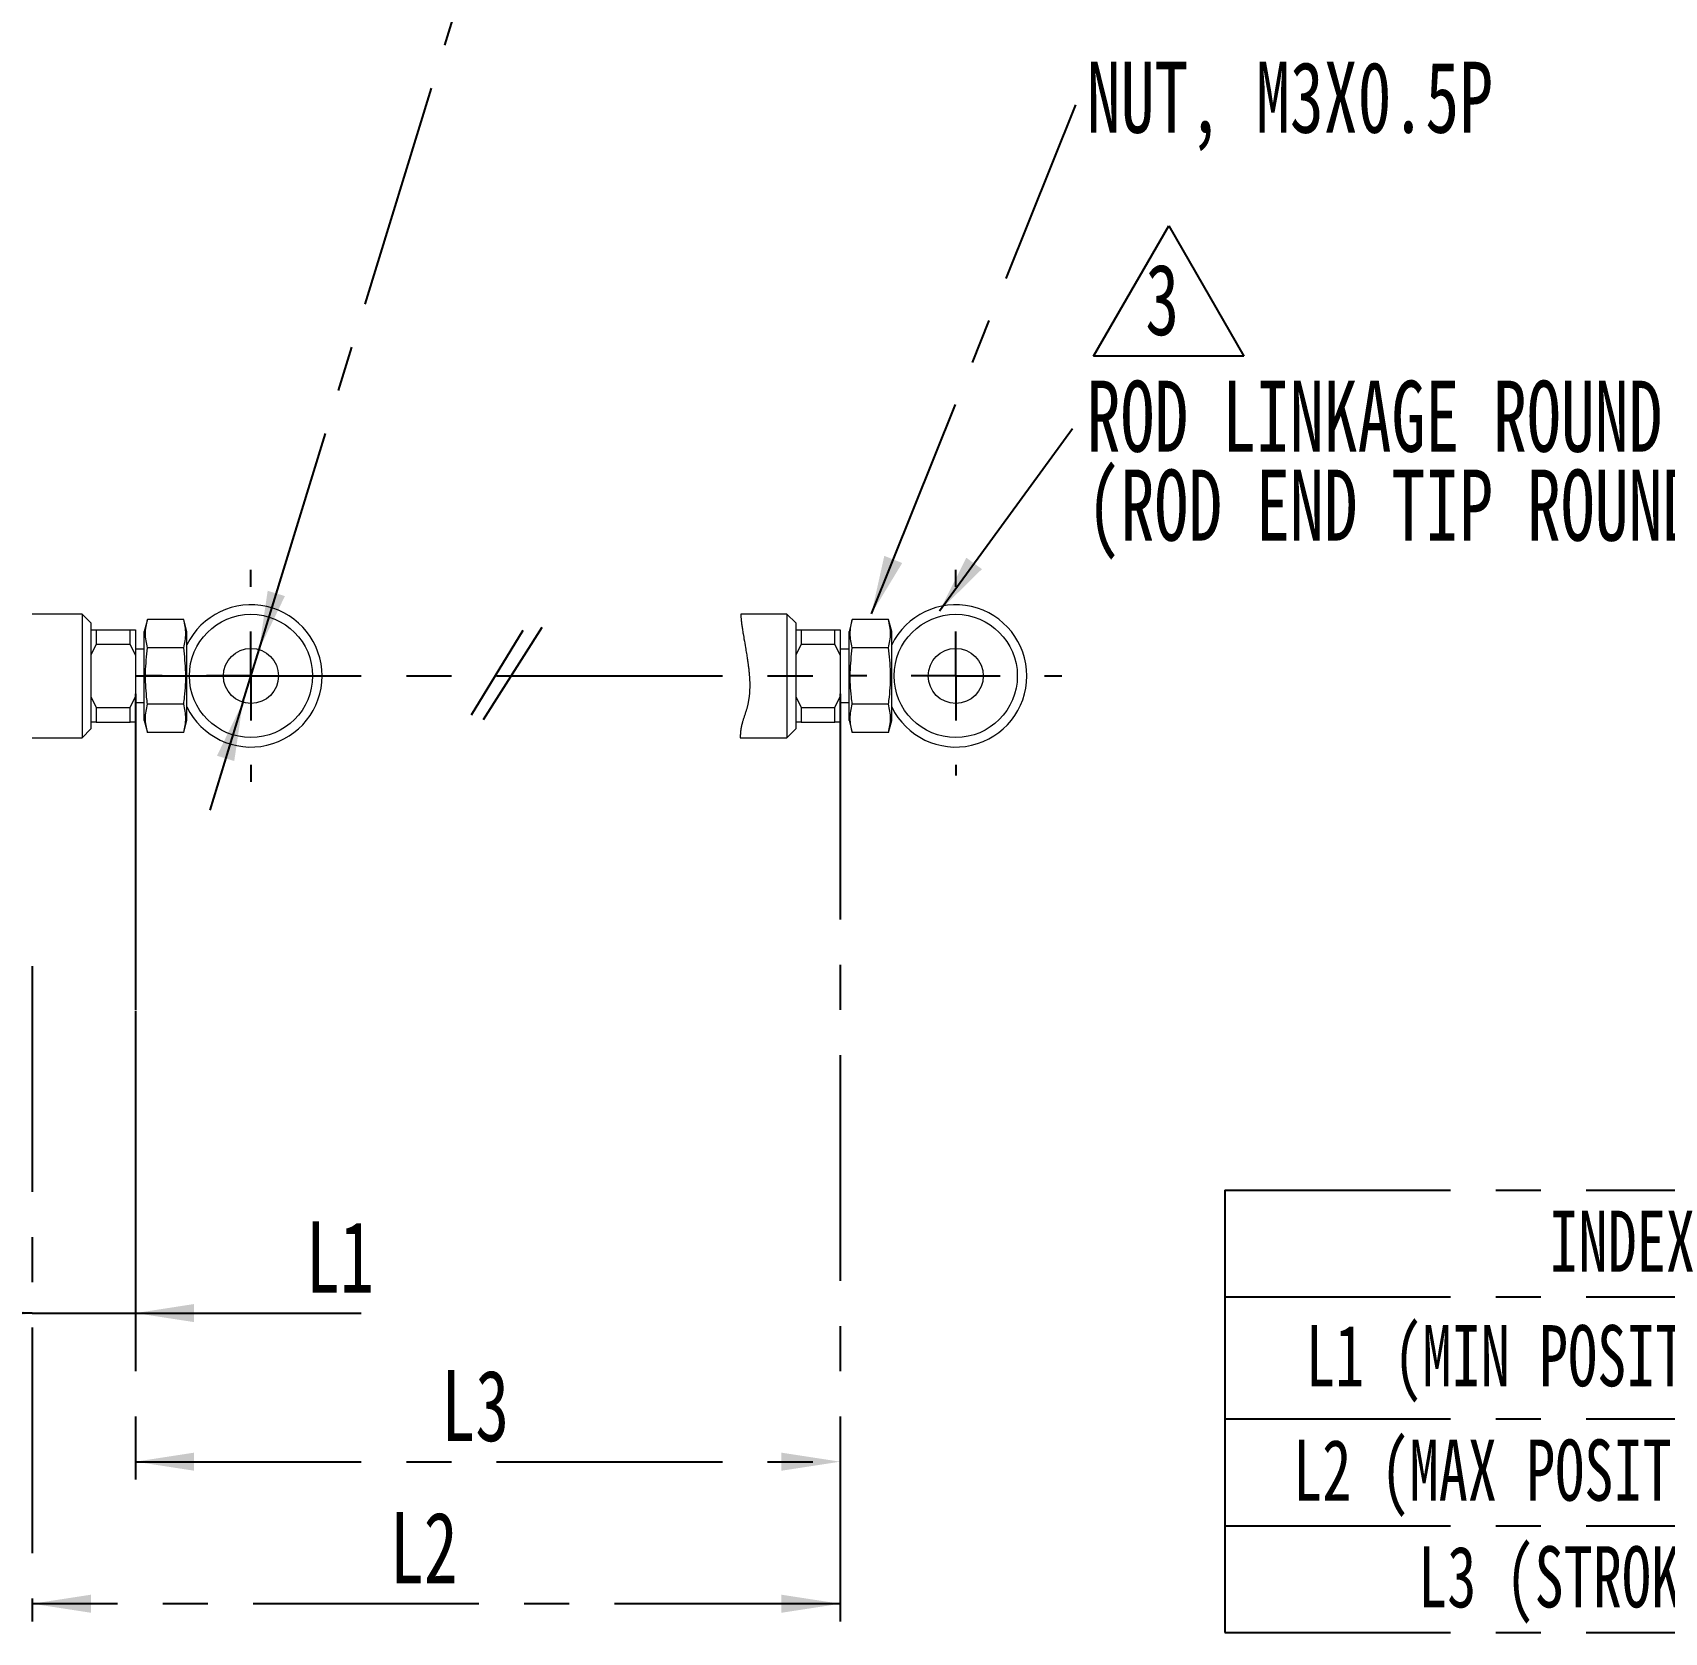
# Model space of a CAD drawing. Header units: millimetres. Extents: x 5 to 415, y 5 to 292.
# Drawn here: x 247.5 to 339.2, y 128.9 to 218.9 of the extents above; entities that cross this region are included whole.
import ezdxf

# ---------------------------------------------------------------- set-up
doc = ezdxf.new("R2010")
doc.units = ezdxf.units.MM
doc.linetypes.add('CENTERX2', pattern=[20.32, 12.7, -2.54, 2.54, -2.54])
doc.layers.add('CENTER_LINE', color=7, linetype='CENTERX2')
doc.layers.add('DIMENSION', color=7, linetype='Continuous')
doc.styles.add('SLDTEXTSTYLE0', font='TXT', dxfattribs={"width": 0.7})
doc.dimstyles.new('SLDDIMSTYLE0', dxfattribs={"dimtxt": 4, "dimasz": 3.302, "dimexe": 0, "dimexo": 0.0625, "dimgap": 1, "dimtad": 1, "dimrnd": 1e-09, "dimzin": 12, "dimdsep": 46, "dimtxsty": 'SLDTEXTSTYLE0', "dimsah": 1, "dimcen": 0.09, "dimadec": 0, "dimazin": 3, "dimtfac": 1, "dimtofl": 0, "dimtmove": 0, "dimatfit": 3, "dimfxl": 1, "dimfrac": 2, "dimtolj": 1, "dimtzin": 12, "dimarcsym": 0})
doc.dimstyles.new('SLDDIMSTYLE1', dxfattribs={"dimtxt": 4, "dimasz": 3.302, "dimexe": 0, "dimexo": 0.0625, "dimgap": 1, "dimtad": 1, "dimrnd": 1e-09, "dimzin": 12, "dimdsep": 46, "dimtxsty": 'SLDTEXTSTYLE0', "dimsah": 1, "dimcen": 0.09, "dimadec": 0, "dimazin": 3, "dimtfac": 1, "dimtmove": 0, "dimatfit": 0, "dimfxl": 1, "dimfrac": 2, "dimtolj": 1, "dimtzin": 12, "dimarcsym": 0})
doc.dimstyles.new('SLDDIMSTYLE6', dxfattribs={"dimtxt": 4, "dimasz": 3.302, "dimexe": 0, "dimexo": 0.0625, "dimgap": 1, "dimtad": 0, "dimtih": 1, "dimtoh": 1, "dimrnd": 1e-09, "dimzin": 12, "dimdsep": 46, "dimtxsty": 'SLDTEXTSTYLE0', "dimsah": 1, "dimcen": 0, "dimadec": 0, "dimazin": 3, "dimtol": 1, "dimtp": 0.1, "dimtm": 0.1, "dimtfac": 1, "dimtmove": 0, "dimatfit": 3, "dimfxl": 1, "dimfrac": 2, "dimtolj": 1, "dimarcsym": 0})
doc.dimstyles.new('SLDDIMSTYLE7', dxfattribs={"dimtxt": 0.18, "dimasz": 3.302, "dimexe": 0, "dimexo": 0.0625, "dimgap": 0, "dimtad": 0, "dimtih": 1, "dimtoh": 1, "dimdec": 0, "dimrnd": 1e-09, "dimzin": 0, "dimdsep": 46, "dimtxsty": 'Standard', "dimsah": 1, "dimcen": 0.09, "dimadec": 0, "dimazin": 0, "dimtfac": 3.302, "dimtdec": 0, "dimtofl": 0, "dimtmove": 0, "dimatfit": 3, "dimfxl": 1, "dimfrac": 2, "dimtolj": 1, "dimtzin": 0, "dimarcsym": 0})

# ---------------------------------------------------------------- blocks, each defined once
blk = doc.blocks.new('SW_TABLEANNOTATION_0')
at = {"layer": 'CENTER_LINE', "color": 0}
for p, q in [((0, 0), (0, -6)), ((0, 0), (49.878, 0)), ((0, -6), (0, -12.87)), ((0, -6), (49.878, -6)), ((0, -12.87), (0, -18.87)), ((0, -12.87), (49.878, -12.87)), ((0, -18.87), (0, -24.87)), ((0, -18.87), (49.878, -18.87)), ((0, -24.87), (49.878, -24.87))]:
    blk.add_line(p, q, dxfattribs=at)
at = {"layer": 'CENTER_LINE', "color": 0, "attachment_point": 1, "style": 'SLDTEXTSTYLE0'}
for s, insert, char_height in [('INDEX', (18.257, -1.155), 3.4396), ('L1 (MIN POSITION)', (4.566, -7.59), 3.43958), ('L2 (MAX POSITION)', (3.843, -14.025), 3.43958), ('L3 (STROKE)', (10.872, -20.025), 3.43958)]:
    blk.add_mtext(s, dxfattribs=dict(at, insert=insert, char_height=char_height))
blk = doc.blocks.new('_D')
at = {"layer": 'CENTER_LINE'}
for p, q in [((253.244, 181.726), (253.244, 137.541)), ((292.885, 181.726), (292.885, 137.541)), ((253.244, 138.541), (292.885, 138.541))]:
    blk.add_line(p, q, dxfattribs=at)
for points in [[(253.244, 138.541), (256.546, 138.033), (256.546, 139.049)], [(292.885, 138.541), (289.583, 139.049), (289.583, 138.033)]]:
    blk.add_solid(points, dxfattribs=at)
at = {"layer": 'CENTER_LINE', "insert": (270.459, 143.697), "char_height": 4, "attachment_point": 1, "style": 'SLDTEXTSTYLE0'}
blk.add_mtext('L3', dxfattribs=at)
blk = doc.blocks.new('_D_1')
at = {"layer": 'CENTER_LINE'}
for p, q in [((292.885, 181.726), (292.885, 129.553)), ((247.444, 166.409), (247.444, 129.553)), ((292.885, 130.553), (247.444, 130.553))]:
    blk.add_line(p, q, dxfattribs=at)
for points in [[(247.444, 130.553), (250.746, 130.045), (250.746, 131.061)], [(292.885, 130.553), (289.583, 131.061), (289.583, 130.045)]]:
    blk.add_solid(points, dxfattribs=at)
at = {"layer": 'CENTER_LINE', "insert": (267.559, 135.709), "char_height": 4, "attachment_point": 1, "style": 'SLDTEXTSTYLE0'}
blk.add_mtext('L2', dxfattribs=at)
blk = doc.blocks.new('_D_16')
at = {"layer": 'CENTER_LINE'}
for p, q in [((253.244, 179.126), (253.244, 145.897)), ((247.444, 166.409), (247.444, 145.897)), ((247.444, 146.897), (241.094, 146.897)), ((247.444, 146.897), (253.244, 146.897)), ((253.244, 146.897), (268.057, 146.897))]:
    blk.add_line(p, q, dxfattribs=at)
for points in [[(247.444, 146.897), (244.142, 147.405), (244.142, 146.389)], [(253.244, 146.897), (256.546, 146.389), (256.546, 147.405)]]:
    blk.add_solid(points, dxfattribs=at)
at = {"layer": 'CENTER_LINE', "insert": (262.846, 152.054), "char_height": 4, "attachment_point": 1, "style": 'SLDTEXTSTYLE0'}
blk.add_mtext('L1', dxfattribs=at)
blk = doc.blocks.new('_D_18')
at = {"layer": 'CENTER_LINE'}
for p, q in [((260.2, 184.208), (272.56, 224.438)), ((272.56, 224.438), (308.581, 224.438)), ((259.289, 181.245), (260.2, 184.208)), ((259.289, 181.245), (257.424, 175.175))]:
    blk.add_line(p, q, dxfattribs=at)
for points in [[(260.2, 184.208), (261.655, 187.215), (260.684, 187.513)], [(259.289, 181.245), (257.834, 178.237), (258.805, 177.939)]]:
    blk.add_solid(points, dxfattribs=at)
at = {"layer": 'CENTER_LINE', "attachment_point": 1, "style": 'SLDTEXTSTYLE0'}
for s, insert, char_height in [('%%c', (274.147, 229.595), 4), ('3.1', (278.575, 229.595), 4), ('HOLE', (296.093, 229.595), 4), ('±0.1', (287.036, 228.246), 2.8)]:
    blk.add_mtext(s, dxfattribs=dict(at, insert=insert, char_height=char_height))
blk = doc.blocks.new('SW_NOTE_0_5')
at = {"layer": 'CENTER_LINE', "color": 0}
for p, q in [((-2.92, -0.029), (1.314, 7.304)), ((1.314, 7.304), (5.548, -0.029)), ((5.548, -0.029), (-2.92, -0.029))]:
    blk.add_line(p, q, dxfattribs=at)
at = {"layer": 'CENTER_LINE', "color": 0, "insert": (0, 5.156), "char_height": 4, "attachment_point": 1, "style": 'SLDTEXTSTYLE0'}
blk.add_mtext('3', dxfattribs=at)
blk = doc.blocks.new('SW_CENTERMARKSYMBOL_4')
at = {"layer": 'CENTER_LINE', "color": 0}
for p, q in [((0, 5), (0, 5.964)), ((0, 0), (0, 2.5)), ((-5, 0), (-5.964, 0)), ((0, 0), (-2.5, 0)), ((0, 0), (0, -2.5)), ((0, 0), (2.5, 0)), ((5, 0), (5.964, 0)), ((0, -5), (0, -5.964))]:
    blk.add_line(p, q, dxfattribs=at)
blk = doc.blocks.new('SW_NOTE_0_11')
at = {"layer": 'CENTER_LINE', "color": 0, "insert": (0.608, 2.42), "char_height": 4, "attachment_point": 1, "style": 'SLDTEXTSTYLE0'}
blk.add_mtext('NUT, M3X0.5P', dxfattribs=at)
blk = doc.blocks.new('SW_NOTE_0_12')
at = {"layer": 'CENTER_LINE', "color": 0, "char_height": 4, "attachment_point": 1, "style": 'SLDTEXTSTYLE0'}
for s, insert in [('ROD LINKAGE ROUND', (0.608, 2.431)), ('(ROD END TIP ROUND)', (0.608, -2.569))]:
    blk.add_mtext(s, dxfattribs=dict(at, insert=insert))
blk = doc.blocks.new('SW_CENTERMARKSYMBOL_12')
at = {"layer": 'CENTER_LINE', "color": 0}
for p, q in [((0, 5), (0, 5.964)), ((0, 0), (0, 2.5)), ((-5, 0), (-5.964, 0)), ((0, 0), (-2.5, 0)), ((0, 0), (0, -2.5)), ((0, 0), (2.5, 0)), ((5, 0), (5.964, 0)), ((0, -5), (0, -5.597))]:
    blk.add_line(p, q, dxfattribs=at)

msp = doc.modelspace()

# ---------------------------------------------------------------- linework, layer by layer
at = {"color": 7, "linetype": 'Continuous', "lineweight": 18}
for p, q in [((250.244, 186.206), (247.444, 186.206)), ((250.744, 185.706), (250.244, 186.206)), ((250.244, 186.206), (250.244, 179.246)), ((250.744, 185.706), (250.744, 179.746)), ((253.925, 185.902), (253.744, 185.226)), ((255.963, 185.902), (253.925, 185.902)), ((256.144, 185.226), (255.963, 185.902)), ((289.885, 186.206), (287.296, 186.206)), ((290.385, 185.706), (289.885, 186.206)), ((289.885, 186.206), (289.885, 179.246)), ((290.385, 185.706), (290.385, 179.746)), ((293.566, 185.902), (293.385, 185.226)), ((295.604, 185.902), (293.566, 185.902)), ((295.785, 185.226), (295.604, 185.902)), ((250.744, 185.326), (251.044, 185.326)), ((251.044, 184.505), (250.744, 183.894)), ((251.044, 185.326), (251.044, 184.505)), ((251.044, 185.326), (252.944, 185.326)), ((251.044, 184.505), (252.944, 184.505)), ((252.944, 184.505), (252.944, 185.326)), ((252.944, 185.326), (253.244, 185.326)), ((253.244, 183.893), (252.944, 184.505)), ((253.244, 185.326), (253.244, 183.893)), ((253.744, 182.726), (253.744, 185.226)), ((256.144, 182.726), (256.144, 185.226)), ((290.385, 185.326), (290.685, 185.326)), ((290.685, 184.505), (290.385, 183.894)), ((290.685, 185.326), (290.685, 184.505)), ((290.685, 185.326), (292.585, 185.326)), ((290.685, 184.505), (292.585, 184.505)), ((292.585, 184.505), (292.585, 185.326)), ((292.585, 185.326), (292.885, 185.326)), ((292.885, 183.893), (292.585, 184.505)), ((292.885, 185.326), (292.885, 183.893)), ((293.385, 182.726), (293.385, 185.226)), ((295.785, 182.726), (295.785, 185.226)), ((253.744, 184.226), (253.244, 184.226)), ((253.244, 183.893), (253.244, 181.559)), ((255.963, 184.314), (253.925, 184.314)), ((293.385, 184.226), (292.885, 184.226)), ((292.885, 183.893), (292.885, 181.559)), ((295.604, 184.314), (293.566, 184.314)), ((253.744, 180.226), (253.744, 182.726)), ((256.144, 180.226), (256.144, 182.726)), ((293.385, 180.226), (293.385, 182.726)), ((295.785, 180.226), (295.785, 182.726)), ((250.744, 181.559), (251.044, 180.948)), ((251.044, 180.948), (252.944, 180.948)), ((251.044, 180.948), (251.044, 180.126)), ((252.944, 180.948), (253.244, 181.559)), ((252.944, 180.126), (252.944, 180.948)), ((253.244, 181.559), (253.244, 180.126)), ((253.244, 181.226), (253.744, 181.226)), ((255.963, 181.139), (253.925, 181.139)), ((290.385, 181.559), (290.685, 180.948)), ((290.685, 180.948), (292.585, 180.948)), ((290.685, 180.948), (290.685, 180.126)), ((292.585, 180.948), (292.885, 181.559)), ((292.585, 180.126), (292.585, 180.948)), ((292.885, 181.559), (292.885, 180.126)), ((292.885, 181.226), (293.385, 181.226)), ((295.604, 181.139), (293.566, 181.139)), ((251.044, 180.126), (250.744, 180.126)), ((251.044, 180.126), (252.944, 180.126)), ((253.244, 180.126), (252.944, 180.126)), ((253.744, 180.226), (253.925, 179.551)), ((255.963, 179.551), (256.144, 180.226)), ((290.685, 180.126), (290.385, 180.126)), ((290.685, 180.126), (292.585, 180.126)), ((292.885, 180.126), (292.585, 180.126)), ((293.385, 180.226), (293.566, 179.551)), ((295.604, 179.551), (295.785, 180.226)), ((247.444, 179.246), (250.244, 179.246)), ((250.244, 179.246), (250.744, 179.746)), ((255.963, 179.551), (253.925, 179.551)), ((287.267, 179.246), (289.885, 179.246)), ((289.885, 179.246), (290.385, 179.746)), ((295.604, 179.551), (293.566, 179.551))]:
    msp.add_line(p, q, dxfattribs=at)
at = {"color": 7, "linetype": 'Continuous', "lineweight": 18, "flags": 128}
msp.add_lwpolyline([(287.296, 186.206), (287.296, 186.18), (287.297, 186.153), (287.298, 186.126), (287.3, 186.099), (287.301, 186.073), (287.303, 186.037), (287.306, 186.002), (287.309, 185.966), (287.313, 185.928), (287.316, 185.89), (287.32, 185.852), (287.325, 185.814), (287.329, 185.776), (287.336, 185.719), (287.343, 185.662), (287.351, 185.605), (287.358, 185.548), (287.366, 185.491), (287.374, 185.435), (287.385, 185.364), (287.395, 185.294), (287.406, 185.223), (287.417, 185.153), (287.428, 185.083), (287.443, 184.991), (287.458, 184.899), (287.474, 184.807), (287.495, 184.685), (287.516, 184.562), (287.537, 184.44), (287.558, 184.318), (287.572, 184.236), (287.586, 184.155), (287.6, 184.074), (287.613, 183.993), (287.627, 183.912), (287.64, 183.831), (287.65, 183.768), (287.66, 183.704), (287.67, 183.641), (287.679, 183.578), (287.689, 183.515), (287.698, 183.451), (287.705, 183.397), (287.712, 183.344), (287.719, 183.29), (287.726, 183.236), (287.733, 183.182), (287.739, 183.13), (287.745, 183.077), (287.751, 183.024), (287.756, 182.972), (287.761, 182.918), (287.766, 182.864), (287.771, 182.811), (287.775, 182.758), (287.779, 182.704), (287.783, 182.651), (287.786, 182.598), (287.789, 182.551), (287.791, 182.505), (287.793, 182.458), (287.795, 182.412), (287.796, 182.365), (287.797, 182.319), (287.798, 182.273), (287.798, 182.226), (287.798, 182.185), (287.798, 182.143), (287.798, 182.102), (287.797, 182.061), (287.796, 182.019), (287.794, 181.978), (287.793, 181.937), (287.791, 181.895), (287.788, 181.853), (287.786, 181.812), (287.783, 181.77), (287.78, 181.729), (287.776, 181.688), (287.772, 181.648), (287.768, 181.609), (287.764, 181.571), (287.759, 181.532), (287.754, 181.493), (287.749, 181.454), (287.743, 181.415), (287.737, 181.376), (287.73, 181.338), (287.724, 181.299), (287.717, 181.261), (287.71, 181.223), (287.702, 181.185), (287.694, 181.147), (287.685, 181.109), (287.677, 181.07), (287.667, 181.032), (287.658, 180.994), (287.648, 180.955), (287.637, 180.918), (287.627, 180.88), (287.616, 180.842), (287.605, 180.805), (287.591, 180.76), (287.577, 180.716), (287.563, 180.671), (287.549, 180.626), (287.534, 180.582), (287.52, 180.537), (287.506, 180.494), (287.492, 180.451), (287.478, 180.408), (287.464, 180.366), (287.45, 180.323), (287.436, 180.279), (287.423, 180.236), (287.41, 180.193), (287.399, 180.155), (287.388, 180.117), (287.377, 180.078), (287.367, 180.04), (287.359, 180.009), (287.351, 179.979), (287.344, 179.948), (287.337, 179.918), (287.33, 179.887), (287.323, 179.855), (287.317, 179.824), (287.311, 179.793), (287.305, 179.761), (287.301, 179.736), (287.297, 179.711), (287.293, 179.686), (287.29, 179.661), (287.287, 179.636), (287.283, 179.608), (287.281, 179.58), (287.278, 179.552), (287.275, 179.523), (287.273, 179.495), (287.272, 179.467), (287.27, 179.439), (287.269, 179.41), (287.268, 179.377), (287.267, 179.345), (287.267, 179.312), (287.267, 179.279), (287.267, 179.246)], dxfattribs=at)
at = {"color": 7, "linetype": 'Continuous', "lineweight": 18}
for centre, radius in [((259.744, 182.726), 3.464), ((299.385, 182.726), 3.464), ((259.744, 182.726), 1.55), ((299.385, 182.726), 1.55)]:
    msp.add_circle(centre, radius, dxfattribs=at)
for centre, start, end in [((259.744, 182.726), 205.84193, 154.15807), ((299.385, 182.726), 205.84192, 154.15808)]:
    msp.add_arc(centre, 4, start, end, dxfattribs=at)
for points, knots in [([(253.925, 184.314), (253.869, 184.576), (253.754, 185.105), (253.868, 185.634), (253.925, 185.902)], [0, 0, 0, 0, 0.495216, 1, 1, 1, 1]), ([(255.963, 184.314), (256.02, 184.576), (256.134, 185.105), (256.021, 185.634), (255.963, 185.902)], [0, 0, 0, 0, 0.495216, 1, 1, 1, 1]), ([(293.566, 184.314), (293.51, 184.576), (293.395, 185.105), (293.509, 185.634), (293.566, 185.902)], [0, 0, 0, 0, 0.495288, 1, 1, 1, 1]), ([(295.604, 184.314), (295.661, 184.576), (295.775, 185.105), (295.662, 185.634), (295.604, 185.902)], [0, 0, 0, 0, 0.495288, 1, 1, 1, 1]), ([(253.925, 181.139), (253.909, 181.272), (253.834, 181.862), (253.776, 182.927), (253.875, 183.849), (253.925, 184.314)], [0, 0, 0, 0, 0.126972, 0.560077, 1, 1, 1, 1]), ([(255.963, 181.139), (255.98, 181.272), (256.055, 181.862), (256.113, 182.927), (256.014, 183.849), (255.963, 184.314)], [0, 0, 0, 0, 0.126972, 0.560077, 1, 1, 1, 1]), ([(293.566, 181.139), (293.549, 181.272), (293.475, 181.862), (293.417, 182.927), (293.516, 183.849), (293.566, 184.314)], [0, 0, 0, 0, 0.126972, 0.560077, 1, 1, 1, 1]), ([(295.604, 181.139), (295.621, 181.272), (295.695, 181.862), (295.754, 182.927), (295.654, 183.849), (295.604, 184.314)], [0, 0, 0, 0, 0.126971, 0.560077, 1, 1, 1, 1]), ([(253.925, 179.551), (253.869, 179.813), (253.754, 180.342), (253.868, 180.871), (253.925, 181.139)], [0, 0, 0, 0, 0.495216, 1, 1, 1, 1]), ([(255.963, 179.551), (256.02, 179.813), (256.134, 180.342), (256.021, 180.871), (255.963, 181.139)], [0, 0, 0, 0, 0.495216, 1, 1, 1, 1]), ([(293.566, 179.551), (293.51, 179.813), (293.395, 180.342), (293.509, 180.871), (293.566, 181.139)], [0, 0, 0, 0, 0.495288, 1, 1, 1, 1]), ([(295.604, 179.551), (295.661, 179.813), (295.775, 180.342), (295.662, 180.871), (295.604, 181.139)], [0, 0, 0, 0, 0.495288, 1, 1, 1, 1])]:
    msp.add_open_spline(points, degree=3, knots=knots, dxfattribs=at)
at = {"layer": 'CENTER_LINE'}
msp.add_line((253.244, 182.726), (292.885, 182.726), dxfattribs=at)
at = {"layer": 'DIMENSION'}
for p, q in [((276.1, 185.45), (272.807, 180.25)), ((275.034, 185.287), (272.121, 180.511))]:
    msp.add_line(p, q, dxfattribs=at)

# ---------------------------------------------------------------- block references
at = {"layer": 'CENTER_LINE'}
for name, p in [('SW_NOTE_0_11', (306.143, 214.847)), ('SW_NOTE_0_5', (310.049, 200.734)), ('SW_NOTE_0_12', (306.144, 196.898)), ('SW_CENTERMARKSYMBOL_4', (259.744, 182.726)), ('SW_CENTERMARKSYMBOL_12', (299.385, 182.726)), ('SW_TABLEANNOTATION_0', (314.518, 153.813))]:
    msp.add_blockref(name, p, dxfattribs=at)

# ---------------------------------------------------------------- dimensions: what is measured, and where the dimension line sits
dim = msp.add_diameter_dim_2p(p1=(260.2, 184.208), p2=(259.289, 181.245), text='<> HOLE', dimstyle='SLDDIMSTYLE6', dxfattribs=at)
dim.commit()
dim.dimension.update_dxf_attribs({"geometry": '_D_18', "text_midpoint": (291.364, 227.269), "dimtype": 163})
for base, p1, p2, dimstyle, picture, middle in [((247.444, 130.553), (292.885, 182.726), (247.444, 167.409), 'SLDDIMSTYLE0', '_D_1', (270.165, 130.553)), ((253.244, 146.897), (247.444, 167.409), (253.244, 180.126), 'SLDDIMSTYLE1', '_D_16', (265.451, 146.897))]:
    dim = msp.add_linear_dim(base=base, p1=p1, p2=p2, dimstyle=dimstyle, dxfattribs=at)
    dim.commit()
    dim.dimension.update_dxf_attribs({"geometry": picture, "text_midpoint": middle, "dimtype": 160})
dim = msp.add_linear_dim(base=(292.885, 138.541), p1=(253.244, 182.726), p2=(292.885, 182.726), text='L3', dimstyle='SLDDIMSTYLE0', dxfattribs=at)
dim.commit()
dim.dimension.update_dxf_attribs({"geometry": '_D', "text_midpoint": (273.065, 138.541), "dimtype": 160})

# ---------------------------------------------------------------- leaders
for points in [[(294.64, 186.212), (306.143, 214.847)], [(298.473, 186.384), (306.144, 196.898)]]:
    msp.add_leader(points, dimstyle='SLDDIMSTYLE7', dxfattribs=at)

doc.saveas('drawing.dxf')
